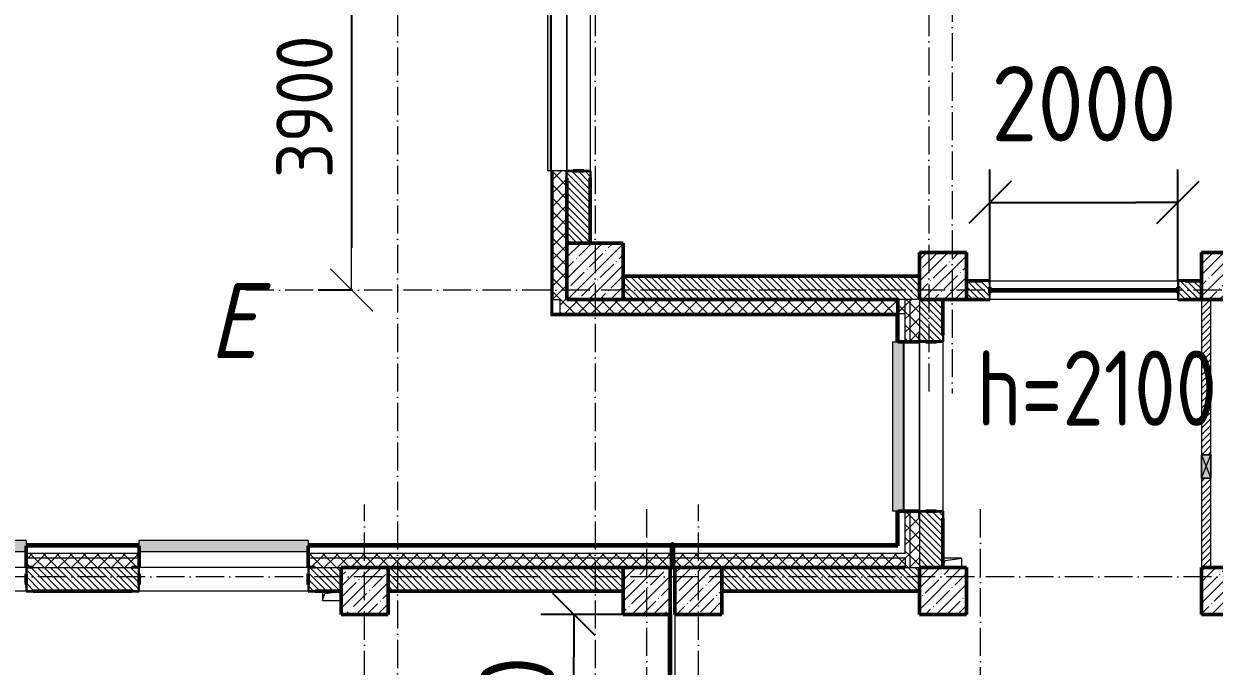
# Model space of a CAD drawing. Header units: millimetres. Extents: x 2294 to 908349, y -83289 to 219220.
# Drawn here: x 72538 to 85198, y 14456 to 21288 of the extents above; entities that cross this region are included whole.
import ezdxf

# ---------------------------------------------------------------- set-up
doc = ezdxf.new("R2010")
doc.units = ezdxf.units.MM
doc.linetypes.add('50_200_ШТРИХ_1Т_ш5_п1_п1_', pattern=[700, 500, -100, 0, -100])
for name, color, linetype, lineweight in [('A-____-____-DIMS', 7, 'Continuous', 9), ('A-DETL-GENF-OTLN', 7, 'Continuous', 9), ('A-FLOR-____-OTLN', 7, 'Continuous', 9), ('A-GENM-____-MCUT', 7, 'Continuous', 25), ('A-GENM-____-OTLN', 7, 'Continuous', 9), ('A-GENM-____-OTLN-1', 7, 'Continuous', 25), ('A-GLAZ-____-OTLN', 7, 'Continuous', 9), ('A-WALL-____-MCUT-2', 7, 'Continuous', 50), ('A-WALL-____-MCUT-3', 7, 'Continuous', 9), ('A-WALL-____-OTLN', 7, 'Continuous', 9), ('A-WALL-____-PATT-1', 7, 'Continuous', 9), ('A-WALL-FNSH-MCUT-1', 7, 'Continuous', 9), ('I-WALL-____-OTLN', 7, 'Continuous', 9), ('S-COLS-____-MCUT', 7, 'Continuous', 50), ('S-COLS-____-OTLN', 7, 'Continuous', 9), ('S-GRID-____-IDEN', 7, 'Continuous', 9), ('S-GRID-____-OTLN-1', 7, '50_200_ШТРИХ_1Т_ш5_п1_п1_', 9)]:
    doc.layers.add(name, color=color, linetype=linetype, lineweight=lineweight)
doc.layers.add('A-GLAZ-____-OTLN-1', color=7, linetype='Continuous', lineweight=9, true_color=0xc0c0c0)
doc.styles.add('ISOCPEUR_I', font='isocpeui.ttf', dxfattribs={"width": 0.9, "height": 2.5})
doc.styles.get("Standard").update_dxf_attribs({"font": 'arial.ttf'})
doc.styles.add('СПДС', font='isocpeur.ttf', dxfattribs={"width": 0.9})
doc.dimstyles.new('Размера А3', dxfattribs={"dimtxt": 800, "dimasz": 450, "dimexe": 350, "dimexo": 100, "dimgap": 200, "dimtad": 1, "dimdec": 0, "dimrnd": 10, "dimzin": 0, "dimdsep": 46, "dimtxsty": 'СПДС', "dimblk": 'ARROWHEAD_6', "dimcen": 1, "dimclrd": 5, "dimclre": 5, "dimclrt": 5, "dimazin": 0, "dimtfac": 1, "dimtdec": 0, "dimtmove": 2, "dimatfit": 3, "dimfxl": 1, "dimtolj": 1, "dimtzin": 0, "dimarcsym": 0})
pattern_1 = [(45, (7562.79, 6025.28), (-70.71068, 70.71068), []), (135, (7562.79, 6025.28), (-70.71068, -70.71068), [])]
pattern_2 = [(135, (7562.787, 6025.276), (-35.35534, -35.35534), [])]
pattern_3 = [(45, (7562.79, 6025.28), (-85.53659, 85.53659), []), (45, (7619.81, 6025.28), (-85.53659, 85.53659), [])]

# ---------------------------------------------------------------- blocks, each defined once
blk = doc.blocks.new('BSC_Колонна _Прямоугольная - 500х500-V18-АР1_План отверстий 2 этажа в осях 1-64_А-ГГ')
at = {"layer": 'S-COLS-____-OTLN'}
h = blk.add_hatch(dxfattribs=at)
h.set_pattern_fill('FP_47', color=256, style=0, pattern_type=2)
h.set_pattern_definition([(45, (-77750, -12581.04), (-114.04925, 114.04925), []), (45, (-77635.95, -12581.04), (-114.04925, 114.04925), [201.613, -40.323, 3.353, -36.97])])
h.paths.add_polyline_path([(-250, -250), (250, -250), (250, 250), (-250, 250)], flags=0)
at = {"layer": 'S-COLS-____-MCUT'}
for p, q in [((250, 250), (-250, 250)), ((-250, 250), (-250, -250)), ((250, -250), (250, 250)), ((-250, -250), (250, -250))]:
    blk.add_line(p, q, dxfattribs=at)
blk = doc.blocks.new('BSC_Колонна _Прямоугольная - 600х600-V79-АР1_План отверстий 2 этажа в осях 1-64_А-ГГ')
at = {"layer": 'S-COLS-____-OTLN'}
h = blk.add_hatch(dxfattribs=at)
h.set_pattern_fill('FP_108', color=256, style=0, pattern_type=2)
h.set_pattern_definition([(45, (-71050, -12631.04), (-114.04925, 114.04925), []), (45, (-70935.95, -12631.04), (-114.04925, 114.04925), [201.613, -40.323, 3.353, -36.97])])
h.paths.add_polyline_path([(-300, -300), (300, -300), (300, 300), (-300, 300)], flags=0)
at = {"layer": 'S-COLS-____-MCUT'}
for p, q in [((300, 300), (-300, 300)), ((-300, 300), (-300, -300)), ((300, -300), (300, 300)), ((-300, -300), (300, -300))]:
    blk.add_line(p, q, dxfattribs=at)
blk = doc.blocks.new('BSC_Колонна _Прямоугольная - 500х500-V98-АР1_План отверстий 2 этажа в осях 1-64_А-ГГ')
at = {"layer": 'S-COLS-____-OTLN'}
h = blk.add_hatch(dxfattribs=at)
h.set_pattern_fill('FP_127', color=256, style=0, pattern_type=2)
h.set_pattern_definition([(45, (-68600, -9231.04), (-114.04925, 114.04925), []), (45, (-68485.95, -9231.04), (-114.04925, 114.04925), [201.613, -40.323, 3.353, -36.97])])
h.paths.add_polyline_path([(-250, -250), (250, -250), (250, 250), (-250, 250)], flags=0)
at = {"layer": 'S-COLS-____-MCUT'}
for p, q in [((250, 250), (-250, 250)), ((-250, 250), (-250, -250)), ((250, -250), (250, 250)), ((-250, -250), (250, -250))]:
    blk.add_line(p, q, dxfattribs=at)
blk = doc.blocks.new('BSC_Колонна _Прямоугольная - 500х500-V114-АР1_План отверстий 2 этажа в осях 1-64_А-ГГ')
at = {"layer": 'S-COLS-____-OTLN'}
h = blk.add_hatch(dxfattribs=at)
h.set_pattern_fill('FP_143', color=256, style=0, pattern_type=2)
h.set_pattern_definition([(45, (-72150, -9231.04), (-114.04925, 114.04925), []), (45, (-72035.95, -9231.04), (-114.04925, 114.04925), [201.613, -40.323, 3.353, -36.97])])
h.paths.add_polyline_path([(-250, -250), (250, -250), (250, 250), (-250, 250)], flags=0)
at = {"layer": 'S-COLS-____-MCUT'}
for p, q in [((250, 250), (-250, 250)), ((-250, 250), (-250, -250)), ((250, -250), (250, 250)), ((-250, -250), (250, -250))]:
    blk.add_line(p, q, dxfattribs=at)
blk = doc.blocks.new('BSC_Колонна _Прямоугольная - 500х500-V115-АР1_План отверстий 2 этажа в осях 1-64_А-ГГ')
at = {"layer": 'S-COLS-____-OTLN'}
h = blk.add_hatch(dxfattribs=at)
h.set_pattern_fill('FP_144', color=256, style=0, pattern_type=2)
h.set_pattern_definition([(45, (-71600, -9231.04), (-114.04925, 114.04925), []), (45, (-71485.95, -9231.04), (-114.04925, 114.04925), [201.613, -40.323, 3.353, -36.97])])
h.paths.add_polyline_path([(-250, -250), (250, -250), (250, 250), (-250, 250)], flags=0)
at = {"layer": 'S-COLS-____-MCUT'}
for p, q in [((250, 250), (-250, 250)), ((-250, 250), (-250, -250)), ((250, -250), (250, 250)), ((-250, -250), (250, -250))]:
    blk.add_line(p, q, dxfattribs=at)
blk = doc.blocks.new('BSC_Колонна _Прямоугольная - 500х500-V135-АР1_План отверстий 2 этажа в осях 1-64_А-ГГ')
at = {"layer": 'S-COLS-____-OTLN'}
h = blk.add_hatch(dxfattribs=at)
h.set_pattern_fill('FP_165', color=256, style=0, pattern_type=2)
h.set_pattern_definition([(45, (-74750, -12581.04), (-114.04925, 114.04925), []), (45, (-74635.95, -12581.04), (-114.04925, 114.04925), [201.613, -40.323, 3.353, -36.97])])
h.paths.add_polyline_path([(-250, -250), (250, -250), (250, 250), (-250, 250), (-250, 195)], flags=0)
at = {"layer": 'S-COLS-____-MCUT'}
for p, q in [((250, 250), (-250, 250)), ((-250, 250), (-250, -250)), ((250, -250), (250, 250)), ((-250, -250), (250, -250))]:
    blk.add_line(p, q, dxfattribs=at)
blk = doc.blocks.new('BSC_Колонна _Прямоугольная - 500х500-V139-АР1_План отверстий 2 этажа в осях 1-64_А-ГГ')
at = {"layer": 'S-COLS-____-OTLN'}
h = blk.add_hatch(dxfattribs=at)
h.set_pattern_fill('FP_170', color=256, style=0, pattern_type=2)
h.set_pattern_definition([(45, (-77750, -9231.04), (-114.04925, 114.04925), []), (45, (-77635.95, -9231.04), (-114.04925, 114.04925), [201.613, -40.323, 3.353, -36.97])])
h.paths.add_polyline_path([(-250, -250), (250, -250), (250, 250), (-250, 250)], flags=0)
at = {"layer": 'S-COLS-____-MCUT'}
for p, q in [((250, 250), (-250, 250)), ((-250, 250), (-250, -250)), ((250, -250), (250, 250)), ((-250, -250), (250, -250))]:
    blk.add_line(p, q, dxfattribs=at)
blk = doc.blocks.new('BSC_Колонна _Прямоугольная - 500х500-V140-АР1_План отверстий 2 этажа в осях 1-64_А-ГГ')
at = {"layer": 'S-COLS-____-OTLN'}
h = blk.add_hatch(dxfattribs=at)
h.set_pattern_fill('FP_171', color=256, style=0, pattern_type=2)
h.set_pattern_definition([(45, (-74750, -9231.04), (-114.04925, 114.04925), []), (45, (-74635.95, -9231.04), (-114.04925, 114.04925), [201.613, -40.323, 3.353, -36.97])])
h.paths.add_polyline_path([(-250, -250), (250, -250), (250, 250), (-250, 250), (-250, 105)], flags=0)
at = {"layer": 'S-COLS-____-MCUT'}
for p, q in [((250, 250), (-250, 250)), ((-250, 250), (-250, -250)), ((250, -250), (250, 250)), ((-250, -250), (250, -250))]:
    blk.add_line(p, q, dxfattribs=at)
blk = doc.blocks.new('Фахверк_СКБ_Уголок - 250_2700-27497298-АР1_План отверстий 2 этажа в осях 1-64_А-ГГ')
at = {"layer": 'A-GENM-____-MCUT'}
for p, q in [((200, 181), (125, 181)), ((125, 181), (125, 106)), ((131, 106), (131, 175)), ((131, 175), (200, 175)), ((200, 175), (200, 181)), ((125, 106), (131, 106)), ((131, -6), (125, -6)), ((125, -6), (125, -81)), ((125, -81), (200, -81)), ((131, -75), (131, -6)), ((200, -75), (131, -75)), ((200, -81), (200, -75))]:
    blk.add_line(p, q, dxfattribs=at)
blk = doc.blocks.new('Фахверк_СКБ_Уголок - 200_3380-28509457-АР1_План отверстий 2 этажа в осях 1-64_А-ГГ')
at = {"layer": 'A-GENM-____-MCUT'}
for p, q in [((200, 156), (125, 156)), ((125, 156), (125, 81)), ((131, 81), (131, 150)), ((131, 150), (200, 150)), ((200, 150), (200, 156)), ((125, 81), (131, 81)), ((131, 19), (125, 19)), ((125, 19), (125, -56)), ((131, -50), (131, 19)), ((125, -56), (200, -56)), ((200, -50), (131, -50)), ((200, -56), (200, -50))]:
    blk.add_line(p, q, dxfattribs=at)
blk = doc.blocks.new('AR_Отверстие прямоугольное _в стене_ - AR_Отверстие прямоугольное _в стене__ВК-32404655-АР1_План отверстий 2 этажа в осях 1-64_А-ГГ')
at = {"layer": 'A-GLAZ-____-OTLN'}
blk.add_hatch(color=256, dxfattribs=at).paths.add_polyline_path([(125, 50), (-125, 50), (-125, -50), (125, -50)], flags=0)
at = {"layer": 'A-DETL-GENF-OTLN'}
for p, q in [((-125, -50), (-125, 50)), ((-125, 50), (125, 50)), ((125, 50), (-125, -50)), ((-125, 50), (125, -50)), ((125, 50), (-125, 50)), ((-125, 50), (-125, -50)), ((125, 50), (125, -50)), ((125, -50), (125, 50)), ((125, -50), (-125, -50)), ((-125, -50), (125, -50))]:
    blk.add_line(p, q, dxfattribs=at)
blk = doc.blocks.new('AR_Отверстие прямоугольное _в плите_ - AR_Отверстие прямоугольное _в плите_-V165-АР1_План отверстий 2 этажа в осях 1-64_А-ГГ')
at = {"layer": 'A-GENM-____-OTLN'}
for p, q in [((-100, 50), (-100, -50)), ((-100, -50), (-75, 25)), ((-75, 25), (100, 50)), ((-100, -50), (100, -50))]:
    blk.add_line(p, q, dxfattribs=at)
blk = doc.blocks.new('AR_Отверстие прямоугольное _в плите_ - AR_Отверстие прямоугольное _в плите_-30510712-АР1_План отверстий 2 этажа в осях 1-64_А-ГГ')
at = {"layer": 'A-GENM-____-OTLN'}
for p, q in [((100, 50), (-100, 50)), ((-100, -50), (-75, 25)), ((-75, 25), (100, 50)), ((100, -50), (100, 50))]:
    blk.add_line(p, q, dxfattribs=at)
blk = doc.blocks.new('Отлив_СКБ - Отлив витража_120_НВФ-31885689-АР1_План отверстий 2 этажа в осях 1-64_А-ГГ')
at = {"layer": 'A-GLAZ-____-OTLN-1'}
for points in [[(1800, 2), (1800, 120), (0, 120), (0, 2), (1103, 2)], [(1103, 0), (1800, 0), (1800, 2), (0, 2), (0, 0)]]:
    blk.add_hatch(color=256, dxfattribs=at).paths.add_polyline_path(points, flags=0)
at = {"layer": 'A-GLAZ-____-OTLN'}
for p, q in [((0, 83), (0, 120)), ((1800, 120), (0, 120)), ((0, 2), (1800, 2)), ((1800, 120), (1800, 83)), ((1800, 0), (0, 0))]:
    blk.add_line(p, q, dxfattribs=at)
blk = doc.blocks.new('Отлив_СКБ - Отлив витража_СФТК-31883956-АР1_План отверстий 2 этажа в осях 1-64_А-ГГ')
at = {"layer": 'A-GLAZ-____-OTLN-1'}
for points in [[(0, 3), (0, 2), (1700, 3), (1700, 37), (0, 37)], [(0, 2), (0, 0), (1700, 0), (1700, 2)]]:
    blk.add_hatch(color=256, dxfattribs=at).paths.add_polyline_path(points, flags=0)
at = {"layer": 'A-GLAZ-____-OTLN'}
for p, q in [((0, 3), (0, 37)), ((1700, 37), (0, 37)), ((0, 2), (1700, 2)), ((1700, 37), (1700, 3)), ((1700, 0), (0, 0))]:
    blk.add_line(p, q, dxfattribs=at)
blk = doc.blocks.new('Стены 6 - Стены 4-31195849-АР1_План отверстий 2 этажа в осях 1-64_А-ГГ')
at = {"layer": 'A-WALL-____-MCUT-2'}
for p, q in [((-1799, 41030), (-1799, 41010)), ((-1549, 41030), (-1799, 41030)), ((-1549, 41010), (-1549, 41030)), ((-1799, 41010), (-1549, 41010))]:
    blk.add_line(p, q, dxfattribs=at)
blk = doc.blocks.new('2floor')
at = {"layer": 'A-WALL-____-PATT-1'}
h = blk.add_hatch(dxfattribs=at)
h.set_pattern_fill('FP_1', color=256, style=0, pattern_type=2)
h.set_pattern_definition(pattern_1)
h.paths.add_polyline_path([(78163, 18356), (78313, 18356), (78313, 19651), (78307, 19651), (78307, 19726), (78163, 19726)], flags=0)
h.paths.add_polyline_path([(78307, 21426), (78307, 21501), (78313, 21501), (78313, 22291), (78307, 22291), (78307, 22366), (78163, 22366), (78163, 21426), (78248, 21426)], flags=0)
h.paths.add_polyline_path([(78248, 24066), (78307, 24066), (78307, 24141), (78313, 24141), (78313, 25531), (78307, 25531), (78307, 25606), (78163, 25606), (78163, 24066)], flags=0)
h.paths.add_polyline_path([(78307, 27306), (78307, 27381), (78313, 27381), (78313, 28171), (78307, 28171), (78307, 28246), (78163, 28246), (78163, 27306), (78248, 27306)], flags=0)
h.paths.add_polyline_path([(78248, 29946), (78307, 29946), (78307, 30021), (78313, 30021), (78313, 31411), (78307, 31411), (78307, 31486), (78163, 31486), (78163, 29946)], flags=0)
h.paths.add_polyline_path([(78248, 33186), (78307, 33186), (78307, 33261), (78313, 33261), (78313, 34051), (78307, 34051), (78307, 34126), (78163, 34126), (78163, 33186)], flags=0)
h.paths.add_polyline_path([(78307, 35826), (78307, 35901), (78313, 35901), (78313, 37291), (78307, 37291), (78307, 37366), (78163, 37366), (78163, 35826), (78248, 35826)], flags=0)
h.paths.add_polyline_path([(78307, 39066), (78307, 39141), (78313, 39141), (78313, 39931), (78307, 39931), (78307, 40006), (78163, 40006), (78163, 39066), (78248, 39066)], flags=0)
h.paths.add_polyline_path([(78248, 41706), (78307, 41706), (78307, 41781), (78313, 41781), (78313, 43171), (78307, 43171), (78307, 43246), (78163, 43246), (78163, 41706)], flags=0)
h.paths.add_polyline_path([(78248, 44946), (78307, 44946), (78307, 45021), (78313, 45021), (78313, 45811), (78307, 45811), (78307, 45886), (78163, 45886), (78163, 44946)], flags=0)
h.paths.add_polyline_path([(78307, 47586), (78307, 47661), (78313, 47661), (78313, 49106), (78163, 49106), (78163, 47586), (78248, 47586)], flags=0)
h = blk.add_hatch(dxfattribs=at)
h.set_pattern_fill('FP_6', color=256, style=0, pattern_type=2)
h.set_pattern_definition(pattern_2)
h.paths.add_polyline_path([(78382, 18956), (78563, 18956), (78563, 19720), (78494, 19720), (78494, 19726), (78382, 19726), (78382, 19720), (78313, 19720), (78313, 18956)], flags=0)
h.paths.add_polyline_path([(78382, 21426), (78494, 21426), (78494, 21432), (78563, 21432), (78563, 22360), (78494, 22360), (78494, 22366), (78382, 22366), (78382, 22360), (78313, 22360), (78313, 21432), (78382, 21432)], flags=0)
h.paths.add_polyline_path([(78494, 24066), (78494, 24072), (78563, 24072), (78563, 24406), (78313, 24406), (78313, 24072), (78382, 24072), (78382, 24066)], flags=0)
h = blk.add_hatch(dxfattribs=at)
h.set_pattern_fill('FP_6', color=256, style=0, pattern_type=2)
h.set_pattern_definition(pattern_2)
h.paths.add_polyline_path([(82063, 18356), (82063, 18606), (78913, 18606), (78913, 18356), (81963, 18356)], flags=0)
h = blk.add_hatch(dxfattribs=at)
h.set_pattern_fill('FP_6', color=256, style=0, pattern_type=2)
h.set_pattern_definition(pattern_2)
h.paths.add_polyline_path([(84819, 18356), (85063, 18356), (85063, 18556), (84819, 18556), (84819, 18487), (84813, 18487), (84813, 18425), (84819, 18425), (84819, 18361)], flags=0)
h.paths.add_polyline_path([(82563, 18356), (82807, 18356), (82807, 18425), (82813, 18425), (82813, 18487), (82807, 18487), (82807, 18556), (82563, 18556)], flags=0)
h = blk.add_hatch(dxfattribs=at)
h.set_pattern_fill('FP_1', color=256, style=0, pattern_type=2)
h.set_pattern_definition(pattern_1)
h.paths.add_polyline_path([(81913, 18206), (81913, 18356), (78238, 18356), (78238, 18206), (81783, 18206)], flags=0)
h = blk.add_hatch(dxfattribs=at)
h.set_pattern_fill('FP_1', color=256, style=0, pattern_type=2)
h.set_pattern_definition(pattern_1)
h.paths.add_polyline_path([(81963, 15506), (81963, 16106), (81913, 16106), (81913, 15506)], flags=0)
h.paths.add_polyline_path([(81963, 17906), (81963, 18356), (81913, 18356), (81913, 17906)], flags=0)
h = blk.add_hatch(dxfattribs=at)
h.set_pattern_fill('FP_1', color=256, style=0, pattern_type=2)
h.set_pattern_definition(pattern_1)
h.paths.add_polyline_path([(82011, 15506), (82063, 15506), (82063, 16031), (82057, 16031), (82057, 16106), (81963, 16106), (81963, 15506)], flags=0)
h.paths.add_polyline_path([(81963, 17906), (82057, 17906), (82057, 17981), (82063, 17981), (82063, 18356), (81963, 18356), (81963, 17941)], flags=0)
h = blk.add_hatch(dxfattribs=at)
h.set_pattern_fill('FP_6', color=256, style=0, pattern_type=2)
h.set_pattern_definition(pattern_2)
h.paths.add_polyline_path([(82244, 15506), (82313, 15506), (82313, 16100), (82244, 16100), (82244, 16106), (82132, 16106), (82132, 16100), (82063, 16100), (82063, 15506), (82224, 15506)], flags=0)
h.paths.add_polyline_path([(82244, 17906), (82244, 17912), (82313, 17912), (82313, 18356), (82063, 18356), (82063, 17912), (82132, 17912), (82132, 17906)], flags=0)
h = blk.add_hatch(dxfattribs=at)
h.set_pattern_fill('FP_5', color=256, style=0, pattern_type=2)
h.set_pattern_definition([(45, (7562.787, 6025.276), (-35.35534, 35.35534), [])])
h.paths.add_polyline_path([(85163, 15506), (85163, 16456), (85063, 16456), (85063, 15506)], flags=0)
h.paths.add_polyline_path([(85063, 16706), (85163, 16706), (85163, 18356), (85063, 18356), (85063, 17081)], flags=0)
h = blk.add_hatch(dxfattribs=at)
h.set_pattern_fill('FP_3', color=256, style=0, pattern_type=2)
h.set_pattern_definition(pattern_3)
h.paths.add_polyline_path([(81833, 15736), (81833, 16106), (81813, 16106), (81813, 15736)], flags=0)
h.paths.add_polyline_path([(81813, 17906), (81833, 17906), (81833, 18186), (81813, 18186), (81813, 17941)], flags=0)
h = blk.add_hatch(dxfattribs=at)
h.set_pattern_fill('FP_3', color=256, style=0, pattern_type=2)
h.set_pattern_definition(pattern_3)
h.paths.add_polyline_path([(79428, 15736), (79428, 15756), (75563, 15756), (75563, 15736), (78248, 15736)], flags=0)
h.paths.add_polyline_path([(73763, 15736), (73763, 15756), (72563, 15756), (72563, 15736), (72945, 15736)], flags=0)
h.paths.add_polyline_path([(70763, 15736), (70763, 15756), (69563, 15756), (69563, 15736), (70294, 15736)], flags=0)
h.paths.add_polyline_path([(66759, 15736), (67763, 15736), (67763, 15756), (66563, 15756), (66563, 15736)], flags=0)
h.paths.add_polyline_path([(64108, 15736), (64763, 15736), (64763, 15756), (63563, 15756), (63563, 15736)], flags=0)
h.paths.add_polyline_path([(61763, 15736), (61763, 15756), (60563, 15756), (60563, 15736), (60573, 15736)], flags=0)
h.paths.add_polyline_path([(58763, 15736), (58763, 15756), (57563, 15756), (57563, 15736), (57922, 15736)], flags=0)
h.paths.add_polyline_path([(52763, 15736), (52763, 15756), (51563, 15756), (51563, 15736), (51736, 15736)], flags=0)
h.paths.add_polyline_path([(54563, 15736), (55763, 15736), (55763, 15756), (54563, 15756)], flags=0)
h.paths.add_polyline_path([(48563, 15736), (49763, 15736), (49763, 15756), (48563, 15756)], flags=0)
h.paths.add_polyline_path([(45898, 15736), (46763, 15736), (46763, 15756), (45898, 15756)], flags=0)
h = blk.add_hatch(dxfattribs=at)
h.set_pattern_fill('FP_3', color=256, style=0, pattern_type=2)
h.set_pattern_definition(pattern_3)
h.paths.add_polyline_path([(81813, 15736), (81813, 15756), (79448, 15756), (79448, 15736), (81783, 15736)], flags=0)
h = blk.add_hatch(dxfattribs=at)
h.set_pattern_fill('FP_1', color=256, style=0, pattern_type=2)
h.set_pattern_definition(pattern_1)
h.paths.add_polyline_path([(81913, 15606), (81913, 15656), (75563, 15656), (75563, 15606), (81783, 15606)], flags=0)
h.paths.add_polyline_path([(72945, 15606), (73763, 15606), (73763, 15656), (72563, 15656), (72563, 15606)], flags=0)
h.paths.add_polyline_path([(70763, 15606), (70763, 15656), (69563, 15656), (69563, 15606), (70294, 15606)], flags=0)
h.paths.add_polyline_path([(67763, 15606), (67763, 15656), (66563, 15656), (66563, 15606), (67643, 15606)], flags=0)
h.paths.add_polyline_path([(64763, 15606), (64763, 15656), (63563, 15656), (63563, 15606), (64108, 15606)], flags=0)
h.paths.add_polyline_path([(60563, 15606), (61763, 15606), (61763, 15656), (60563, 15656)], flags=0)
h.paths.add_polyline_path([(57563, 15606), (58763, 15606), (58763, 15656), (57563, 15656)], flags=0)
h.paths.add_polyline_path([(55271, 15606), (55763, 15606), (55763, 15656), (54563, 15656), (54563, 15606)], flags=0)
h.paths.add_polyline_path([(52763, 15606), (52763, 15656), (51563, 15656), (51563, 15606), (51736, 15606)], flags=0)
h.paths.add_polyline_path([(49763, 15606), (49763, 15656), (48563, 15656), (48563, 15606), (49085, 15606)], flags=0)
h.paths.add_polyline_path([(45363, 15606), (46763, 15606), (46763, 15656), (45363, 15656)], flags=0)
h.paths.add_polyline_path([(43563, 15606), (43563, 15656), (42363, 15656), (42363, 15606), (42898, 15606)], flags=0)
h.paths.add_polyline_path([(34563, 15606), (34563, 15656), (31393, 15656), (31393, 15606), (32294, 15606)], flags=0)
h = blk.add_hatch(dxfattribs=at)
h.set_pattern_fill('FP_1', color=256, style=0, pattern_type=2)
h.set_pattern_definition(pattern_1)
h.paths.add_polyline_path([(81913, 15506), (81913, 15606), (75563, 15606), (75563, 15512), (75638, 15512), (75638, 15506), (81783, 15506)], flags=0)
h.paths.add_polyline_path([(72945, 15506), (73688, 15506), (73688, 15512), (73763, 15512), (73763, 15606), (72563, 15606), (72563, 15512), (72638, 15512), (72638, 15506)], flags=0)
h.paths.add_polyline_path([(70688, 15506), (70688, 15512), (70763, 15512), (70763, 15606), (69563, 15606), (69563, 15512), (69638, 15512), (69638, 15506), (70413, 15506)], flags=0)
h.paths.add_polyline_path([(66913, 15506), (67688, 15506), (67688, 15512), (67763, 15512), (67763, 15606), (66563, 15606), (66563, 15512), (66638, 15512), (66638, 15506), (66759, 15506)], flags=0)
h.paths.add_polyline_path([(64108, 15506), (64688, 15506), (64688, 15512), (64763, 15512), (64763, 15606), (63563, 15606), (63563, 15512), (63638, 15512), (63638, 15506)], flags=0)
h.paths.add_polyline_path([(61413, 15506), (61688, 15506), (61688, 15512), (61763, 15512), (61763, 15606), (60563, 15606), (60563, 15512), (60638, 15512), (60638, 15506), (60913, 15506)], flags=0)
h.paths.add_polyline_path([(58413, 15506), (58688, 15506), (58688, 15512), (58763, 15512), (58763, 15606), (57563, 15606), (57563, 15512), (57638, 15512), (57638, 15506), (57922, 15506)], flags=0)
h.paths.add_polyline_path([(55688, 15506), (55688, 15512), (55763, 15512), (55763, 15606), (54563, 15606), (54563, 15512), (54638, 15512), (54638, 15506), (55271, 15506)], flags=0)
h.paths.add_polyline_path([(52688, 15506), (52688, 15512), (52763, 15512), (52763, 15606), (51563, 15606), (51563, 15512), (51638, 15512), (51638, 15506), (52413, 15506)], flags=0)
h.paths.add_polyline_path([(48638, 15506), (49688, 15506), (49688, 15512), (49763, 15512), (49763, 15606), (48563, 15606), (48563, 15512), (48638, 15512)], flags=0)
h.paths.add_polyline_path([(46413, 15506), (46688, 15506), (46688, 15512), (46763, 15512), (46763, 15606), (45363, 15606), (45363, 15506), (45863, 15506)], flags=0)
h.paths.add_polyline_path([(42898, 15506), (43488, 15506), (43488, 15512), (43563, 15512), (43563, 15606), (42363, 15606), (42363, 15506), (42863, 15506)], flags=0)
h.paths.add_polyline_path([(34488, 15506), (34488, 15512), (34563, 15512), (34563, 15606), (31393, 15606), (31393, 15506), (33863, 15506)], flags=0)
h = blk.add_hatch(dxfattribs=at)
h.set_pattern_fill('FP_6', color=256, style=0, pattern_type=2)
h.set_pattern_definition(pattern_2)
h.paths.add_polyline_path([(75569, 15256), (75913, 15256), (75913, 15506), (75569, 15506), (75569, 15437), (75563, 15437), (75563, 15325), (75569, 15325), (75569, 15261)], flags=0)
h.paths.add_polyline_path([(73688, 15256), (73757, 15256), (73757, 15325), (73763, 15325), (73763, 15437), (73757, 15437), (73757, 15506), (72569, 15506), (72569, 15437), (72563, 15437), (72563, 15325), (72569, 15325), (72569, 15256), (72945, 15256)], flags=0)
h.paths.add_polyline_path([(70688, 15256), (70757, 15256), (70757, 15325), (70763, 15325), (70763, 15437), (70757, 15437), (70757, 15506), (70413, 15506), (70413, 15256)], flags=0)
h = blk.add_hatch(dxfattribs=at)
h.set_pattern_fill('FP_6', color=256, style=0, pattern_type=2)
h.set_pattern_definition(pattern_2)
h.paths.add_polyline_path([(78913, 15256), (78913, 15506), (76413, 15506), (76413, 15256), (78248, 15256)], flags=0)
h = blk.add_hatch(dxfattribs=at)
h.set_pattern_fill('FP_6', color=256, style=0, pattern_type=2)
h.set_pattern_definition(pattern_2)
h.paths.add_polyline_path([(79963, 15256), (82063, 15256), (82063, 15506), (79963, 15506)], flags=0)
at = {"layer": 'A-FLOR-____-OTLN'}
for p, q in [((79413, 12106), (79413, 15006)), ((79463, 15006), (79463, 12106))]:
    blk.add_line(p, q, dxfattribs=at)
at = {"layer": 'A-WALL-____-MCUT-2'}
for p, q in [((78313, 18956), (78313, 19651)), ((78313, 19651), (78313, 18956)), ((78494, 19726), (78382, 19726)), ((78563, 18956), (78563, 19651)), ((82063, 18606), (78913, 18606)), ((82738, 18556), (82563, 18556)), ((82813, 18425), (82813, 18487)), ((84813, 18487), (84813, 18425)), ((85063, 18556), (84888, 18556)), ((78913, 18356), (81833, 18356)), ((81833, 17906), (81833, 18356)), ((82313, 17981), (82313, 18356)), ((82563, 18356), (82738, 18356)), ((84888, 18356), (85063, 18356)), ((81833, 17906), (82057, 17906)), ((82132, 17906), (82244, 17906)), ((81833, 15736), (81833, 16106)), ((82057, 16106), (81833, 16106)), ((82244, 16106), (82132, 16106)), ((82313, 15506), (82313, 16031)), ((73763, 15736), (72563, 15736)), ((72563, 15736), (72563, 15512)), ((73763, 15512), (73763, 15736)), ((81833, 15736), (75563, 15736)), ((75563, 15736), (75563, 15512)), ((76413, 15506), (76413, 15506)), ((78913, 15506), (76413, 15506)), ((79413, 15506), (79463, 15506)), ((79963, 15506), (81913, 15506)), ((72563, 15437), (72563, 15325)), ((73763, 15325), (73763, 15437)), ((75563, 15437), (75563, 15325)), ((72638, 15256), (73688, 15256)), ((75638, 15256), (75913, 15256)), ((76413, 15256), (78913, 15256)), ((79963, 15256), (82063, 15256))]:
    blk.add_line(p, q, dxfattribs=at)
at = {"layer": 'A-WALL-____-MCUT-3'}
for p, q in [((78151, 19726), (78151, 18194)), ((78156, 19726), (78156, 18199)), ((78307, 19726), (78163, 19726)), ((78163, 19726), (78163, 18356)), ((78163, 18356), (78238, 18356)), ((78238, 18356), (78238, 18206)), ((82063, 18356), (81833, 18356)), ((81913, 17906), (81913, 18356)), ((81963, 17906), (81963, 18356)), ((82063, 18356), (82063, 17981)), ((81833, 18194), (78151, 18194)), ((81833, 18199), (78156, 18199)), ((81833, 18186), (81813, 18186)), ((81833, 18206), (81913, 18206)), ((81913, 15656), (81913, 16106)), ((81963, 15506), (81963, 16106)), ((82063, 16031), (82063, 15506)), ((73763, 15656), (72563, 15656)), ((73763, 15606), (72563, 15606)), ((81913, 15656), (75563, 15656)), ((81913, 15606), (75563, 15606)), ((81913, 15606), (81913, 15506)), ((72638, 15506), (73688, 15506)), ((75638, 15506), (75913, 15506)), ((81913, 15506), (82063, 15506))]:
    blk.add_line(p, q, dxfattribs=at)
at = {"layer": 'A-WALL-____-OTLN'}
for p, q in [((78313, 21426), (78313, 19726)), ((78313, 19726), (78313, 21426)), ((78563, 21426), (78563, 19726)), ((82063, 17906), (82063, 16106)), ((82063, 16106), (82063, 17906)), ((82313, 17906), (82313, 16106)), ((72563, 15506), (70763, 15506)), ((75563, 15506), (73763, 15506)), ((72563, 15256), (70763, 15256)), ((75563, 15256), (73763, 15256))]:
    blk.add_line(p, q, dxfattribs=at)
at = {"layer": 'A-WALL-FNSH-MCUT-1'}
for p, q in [((78163, 19726), (78143, 19726)), ((78143, 19726), (78143, 18186)), ((78163, 18206), (78163, 18356)), ((85063, 18356), (85063, 16706)), ((85163, 16706), (85163, 18356)), ((78143, 18186), (81813, 18186)), ((81833, 18206), (78163, 18206)), ((81813, 18186), (81813, 17906)), ((81813, 17906), (81833, 17906)), ((85063, 16456), (85063, 15506)), ((85163, 15506), (85163, 16456)), ((81813, 16106), (81813, 15756)), ((81833, 16106), (81813, 16106)), ((73763, 15756), (72563, 15756)), ((72563, 15756), (72563, 15736)), ((72563, 15736), (72563, 15736)), ((73763, 15736), (73763, 15756)), ((79428, 15756), (75563, 15756)), ((75563, 15756), (75563, 15736)), ((75563, 15736), (75563, 15736)), ((79428, 15736), (79428, 15756)), ((81813, 15756), (79448, 15756)), ((79448, 15756), (79448, 15736))]:
    blk.add_line(p, q, dxfattribs=at)
at = {"layer": 'I-WALL-____-OTLN'}
for p, q in [((82813, 18556), (84813, 18556)), ((84813, 18356), (82813, 18356))]:
    blk.add_line(p, q, dxfattribs=at)
at = {"layer": 'A-GENM-____-OTLN'}
for name, p in [('AR_Отверстие прямоугольное _в плите_ - AR_Отверстие прямоугольное _в плите_-30510712-АР1_План отверстий 2 этажа в осях 1-64_А-ГГ', (82413, 15556)), ('AR_Отверстие прямоугольное _в плите_ - AR_Отверстие прямоугольное _в плите_-V165-АР1_План отверстий 2 этажа в осях 1-64_А-ГГ', (75813, 15206))]:
    blk.add_blockref(name, p, dxfattribs=at)
at = {"layer": 'A-GENM-____-OTLN-1'}
for name, p, rotation in [('Фахверк_СКБ_Уголок - 250_2700-27497298-АР1_План отверстий 2 этажа в осях 1-64_А-ГГ', (78388, 19851), 269.9999999999999), ('Фахверк_СКБ_Уголок - 200_3380-28509457-АР1_План отверстий 2 этажа в осях 1-64_А-ГГ', (82938, 18506), 180), ('Фахверк_СКБ_Уголок - 250_2700-27497298-АР1_План отверстий 2 этажа в осях 1-64_А-ГГ', (82238, 17781), 89.99999999999991), ('Фахверк_СКБ_Уголок - 250_2700-27497298-АР1_План отверстий 2 этажа в осях 1-64_А-ГГ', (82138, 16231), 269.9999999999999), ('Фахверк_СКБ_Уголок - 250_2700-27497298-АР1_План отверстий 2 этажа в осях 1-64_А-ГГ', (73888, 15431), 180)]:
    blk.add_blockref(name, p, dxfattribs=dict(at, rotation=rotation))
for name, p in [('Фахверк_СКБ_Уголок - 200_3380-28509457-АР1_План отверстий 2 этажа в осях 1-64_А-ГГ', (84688, 18406)), ('Фахверк_СКБ_Уголок - 250_2700-27497298-АР1_План отверстий 2 этажа в осях 1-64_А-ГГ', (72438, 15331)), ('Фахверк_СКБ_Уголок - 250_2700-27497298-АР1_План отверстий 2 этажа в осях 1-64_А-ГГ', (75438, 15331))]:
    blk.add_blockref(name, p, dxfattribs=at)
at = {"layer": 'A-GLAZ-____-OTLN'}
for name, p, rotation in [('Отлив_СКБ - Отлив витража_СФТК-31883956-АР1_План отверстий 2 этажа в осях 1-64_А-ГГ', (78146, 19726), 90), ('Отлив_СКБ - Отлив витража_120_НВФ-31885689-АР1_План отверстий 2 этажа в осях 1-64_А-ГГ', (81896, 16106), 90), ('AR_Отверстие прямоугольное _в стене_ - AR_Отверстие прямоугольное _в стене__ВК-32404655-АР1_План отверстий 2 этажа в осях 1-64_А-ГГ', (85113, 16581), 89.99999999999984)]:
    blk.add_blockref(name, p, dxfattribs=dict(at, rotation=rotation))
for p in [(70763, 15673), (73763, 15673)]:
    blk.add_blockref('Отлив_СКБ - Отлив витража_120_НВФ-31885689-АР1_План отверстий 2 этажа в осях 1-64_А-ГГ', p, dxfattribs=at)
at = {"layer": 'A-WALL-____-OTLN', "rotation": 89.9999999999999}
blk.add_blockref('Стены 6 - Стены 4-31195849-АР1_План отверстий 2 этажа в осях 1-64_А-ГГ', (120458, 17305), dxfattribs=at)
at = {"layer": 'S-COLS-____-OTLN'}
for name, p in [('BSC_Колонна _Прямоугольная - 600х600-V79-АР1_План отверстий 2 этажа в осях 1-64_А-ГГ', (78613, 18656)), ('BSC_Колонна _Прямоугольная - 500х500-V135-АР1_План отверстий 2 этажа в осях 1-64_А-ГГ', (82313, 18606)), ('BSC_Колонна _Прямоугольная - 500х500-V18-АР1_План отверстий 2 этажа в осях 1-64_А-ГГ', (85313, 18606)), ('BSC_Колонна _Прямоугольная - 500х500-V98-АР1_План отверстий 2 этажа в осях 1-64_А-ГГ', (76163, 15256)), ('BSC_Колонна _Прямоугольная - 500х500-V115-АР1_План отверстий 2 этажа в осях 1-64_А-ГГ', (79163, 15256)), ('BSC_Колонна _Прямоугольная - 500х500-V114-АР1_План отверстий 2 этажа в осях 1-64_А-ГГ', (79713, 15256)), ('BSC_Колонна _Прямоугольная - 500х500-V140-АР1_План отверстий 2 этажа в осях 1-64_А-ГГ', (82313, 15256)), ('BSC_Колонна _Прямоугольная - 500х500-V139-АР1_План отверстий 2 этажа в осях 1-64_А-ГГ', (85313, 15256))]:
    blk.add_blockref(name, p, dxfattribs=at)
blk = doc.blocks.new('ARROWHEAD_6')
at = {"color": 0, "linetype": 'Continuous'}
for p, q in [((-0.5, -0.5), (0.5, 0.5)), ((0, 0), (-1, 0))]:
    blk.add_line(p, q, dxfattribs=at)
blk = doc.blocks.new('*D2426')
at = {"color": 5, "lineweight": -2, "transparency": 16777216}
for p, q in [((79313, 15006), (78038, 15006)), ((78388, 12556), (78388, 14556)), ((79313, 12106), (78038, 12106))]:
    blk.add_line(p, q, dxfattribs=at)
at = {"layer": 'Defpoints', "color": 0, "transparency": 16777216}
for p in [(78388, 15006), (79413, 15006), (79413, 12106)]:
    blk.add_point(p, dxfattribs=at)
at = {"color": 5, "lineweight": -2, "transparency": 16777216, "xscale": 450, "yscale": 450, "zscale": 450}
for p, rotation in [((78388, 15006), 90), ((78388, 12106), 270)]:
    blk.add_blockref('ARROWHEAD_6', p, dxfattribs=dict(at, rotation=rotation))
at = {"color": 5, "transparency": 16777216, "insert": (77788, 13556), "char_height": 800, "attachment_point": 5, "rotation": 90, "style": 'СПДС'}
blk.add_mtext('\\A1;2900', dxfattribs=at)
blk = doc.blocks.new('*D2428')
at = {"color": 5, "lineweight": -2, "transparency": 16777216}
for p, q in [((82813, 18556), (82813, 19739)), ((84813, 18556), (84813, 19739)), ((83263, 19389), (84363, 19389))]:
    blk.add_line(p, q, dxfattribs=at)
at = {"layer": 'Defpoints', "color": 0, "transparency": 16777216}
for p in [(84813, 19389), (82813, 18456), (84813, 18456)]:
    blk.add_point(p, dxfattribs=at)
at = {"color": 5, "lineweight": -2, "transparency": 16777216, "xscale": 450, "yscale": 450, "zscale": 450, "rotation": 180}
blk.add_blockref('ARROWHEAD_6', (82813, 19389), dxfattribs=at)
at = {"color": 5, "lineweight": -2, "transparency": 16777216, "xscale": 450, "yscale": 450, "zscale": 450}
blk.add_blockref('ARROWHEAD_6', (84813, 19389), dxfattribs=at)
at = {"color": 5, "transparency": 16777216, "insert": (83813, 20439), "char_height": 800, "attachment_point": 5, "style": 'СПДС'}
blk.add_mtext('\\A1;2000', dxfattribs=at)
blk = doc.blocks.new('*D2807')
at = {"layer": 'A-____-____-DIMS', "color": 0, "lineweight": -2, "transparency": 16777216}
for p, q in [((234050, 22356), (233694, 22356)), ((234044, 21906), (234044, 18906)), ((234050, 18456), (233694, 18456))]:
    blk.add_line(p, q, dxfattribs=at)
at = {"layer": 'Defpoints', "color": 0, "transparency": 16777216}
for p in [(234150, 22356), (234044, 18456), (234150, 18456)]:
    blk.add_point(p, dxfattribs=at)
at = {"layer": 'A-____-____-DIMS', "color": 0, "lineweight": -2, "transparency": 16777216, "xscale": 450, "yscale": 450, "zscale": 450}
for p, rotation in [((234044, 22356), 90), ((234044, 18456), 270)]:
    blk.add_blockref('ARROWHEAD_6', p, dxfattribs=dict(at, rotation=rotation))
at = {"layer": 'A-____-____-DIMS', "color": 0, "transparency": 16777216, "insert": (233544, 20406), "char_height": 600, "attachment_point": 5, "rotation": 90, "style": 'СПДС'}
blk.add_mtext('\\A1;3900', dxfattribs=at)
blk = doc.blocks.new('3osi')
at = {"layer": 'S-GRID-____-OTLN-1', "color": 251, "ltscale": 0.6, "true_color": 0x636466}
for p, q in [((234533.5, 55906.2), (234533.5, 1542.7)), ((236633.5, 55906.2), (236633.5, 1715.3)), ((240183.5, 55906.2), (240183.5, 17356.3)), ((240433.5, 55638), (240433.5, 17356.3)), ((255902.3, 18456.3), (232910.3, 18456.3)), ((234183.5, 1715.3), (234183.5, 16175.8)), ((237183.5, 1542.7), (237183.5, 16175.8)), ((237733.5, 1715.3), (237733.5, 16175.8)), ((240733.5, 1542.7), (240733.5, 16175.8)), ((269657.9, 15406.3), (161153.7, 15406.3))]:
    blk.add_line(p, q, dxfattribs=at)
at = {"layer": 'S-GRID-____-IDEN', "insert": (232526.5, 18532.4), "char_height": 800, "width": 202.025, "attachment_point": 1, "style": 'ISOCPEUR_I'}
blk.add_mtext('\\fISOCPEUR|b0|i1|c204|p34|;\\W.9;Е', dxfattribs=at)
at = {"layer": 'A-____-____-DIMS'}
dim = blk.add_linear_dim(base=(234043.9, 18456.3), p1=(234149.9, 22356.3), p2=(234149.9, 18456.3), angle=90, dimstyle='Размера А3', override={"dimtxt": 600, "dimclrd": 0, "dimclre": 0, "dimclrt": 0}, dxfattribs=at)
dim.commit()
dim.dimension.update_dxf_attribs({"geometry": '*D2807', "text_midpoint": (233543.9, 20406.3)})

msp = doc.modelspace()

# ---------------------------------------------------------------- linework, layer by layer
at = {"color": 1, "lineweight": 60}
for points in [[(82812.8, 18456.3), (84812.8, 18456.3)], [(79412.8, 12106.3), (79412.8, 15006.3)]]:
    msp.add_lwpolyline(points, dxfattribs=at)

# ---------------------------------------------------------------- block references
for name, p in [('3osi', (-158020.7, 0)), ('2floor', (0, 0))]:
    msp.add_blockref(name, p)

# ---------------------------------------------------------------- texts
at = {"color": 5, "insert": (82670.3, 17813.1), "char_height": 800, "attachment_point": 1}
msp.add_mtext_dynamic_manual_height_columns('{\\fГОСТ тип А|b0|i0|c0|p34;h=\\fГОСТ тип А|b0|i0|c204|p34;21\\fГОСТ тип А|b0|i0|c0|p34;00}', width=4795.892, gutter_width=1772.3, heights=[982.9], dxfattribs=at)

# ---------------------------------------------------------------- dimensions: what is measured, and where the dimension line sits
at = {"color": 5}
dim = msp.add_linear_dim(base=(84812.8, 19389), p1=(82812.8, 18456.3), p2=(84812.8, 18456.3), dimstyle='Размера А3', dxfattribs=at)
dim.commit()
dim.dimension.update_dxf_attribs({"geometry": '*D2428', "text_midpoint": (83812.8, 20439)})
dim = msp.add_linear_dim(base=(78388.1, 15006.3), p1=(79412.8, 12106.3), p2=(79412.8, 15006.3), angle=90, dimstyle='Размера А3', dxfattribs=at)
dim.commit()
dim.dimension.update_dxf_attribs({"geometry": '*D2426', "text_midpoint": (77788.1, 13556.3)})

doc.saveas('drawing.dxf')
